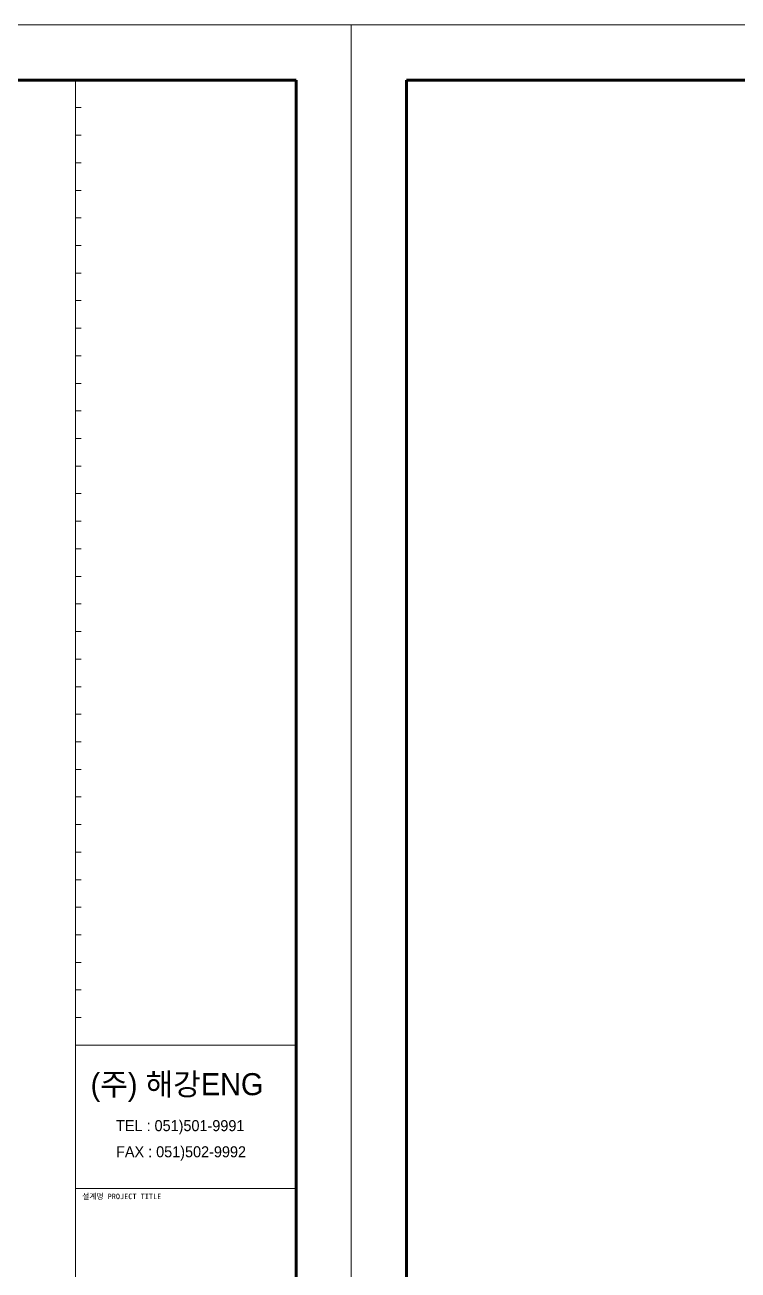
# Model space of a CAD drawing. Header units: millimetres. Extents: x 77978 to 1977917, y -128530 to 383426.
# Drawn here: x 933025 to 953720, y 93086 to 129213 of the extents above; entities that cross this region are included whole.
import ezdxf

# ---------------------------------------------------------------- set-up
doc = ezdxf.new("R2010")
doc.units = ezdxf.units.MM
doc.header["$LTSCALE"] = 20
doc.layers.get('0').update_dxf_attribs({"lineweight": 0})
doc.styles.add('굴림1', font='', dxfattribs={"height": 1})
doc.styles.add('굴림2', font='gulim.ttc', dxfattribs={"height": 2})
doc.styles.get('굴림1').set_extended_font_data('GulimChe')

# ---------------------------------------------------------------- blocks, each defined once
blk = doc.blocks.new('상수도 도각-다중')
at = {"lineweight": 100}
for p, q in [((123000, 86100), (3000, 86100)), ((3000, 86100), (3000, 3000)), ((123000, 3000), (123000, 86100))]:
    blk.add_line(p, q, dxfattribs=at)
for p, q in [((111000, 84600), (111300, 84600)), ((111000, 83100), (111300, 83100)), ((111000, 81600), (111300, 81600)), ((111000, 80100), (111300, 80100)), ((111000, 78600), (111300, 78600)), ((111000, 77100), (111300, 77100)), ((111000, 75600), (111300, 75600)), ((111000, 74100), (111300, 74100)), ((111000, 72600), (111300, 72600)), ((111000, 71100), (111300, 71100)), ((111000, 69600), (111300, 69600)), ((111000, 68100), (111300, 68100)), ((111000, 66600), (111300, 66600)), ((111000, 65100), (111300, 65100)), ((111000, 63600), (111300, 63600)), ((111000, 62100), (111300, 62100)), ((111000, 60600), (111300, 60600)), ((111000, 59100), (111300, 59100)), ((111000, 57600), (111300, 57600)), ((111000, 56100), (111300, 56100)), ((111000, 54600), (111300, 54600)), ((111000, 53100), (111300, 53100)), ((111000, 51600), (111300, 51600)), ((111000, 50100), (111300, 50100)), ((111000, 48600), (111300, 48600)), ((111000, 47100), (111300, 47100)), ((111000, 45600), (111300, 45600)), ((111000, 44100), (111300, 44100)), ((111000, 42600), (111300, 42600)), ((111000, 41100), (111300, 41100)), ((111000, 39600), (111300, 39600)), ((111000, 38100), (111300, 38100)), ((111000, 36600), (111300, 36600)), ((111000, 35100), (111300, 35100)), ((111000, 33600), (123000, 33600))]:
    blk.add_line(p, q)
at = {"lineweight": 9}
blk.add_line((111000, 25800), (123000, 25800), dxfattribs=at)
for points in [[(0, 0), (126000, 0), (126000, 89100), (0, 89100)], [(111000, 86100), (111300, 86100)]]:
    blk.add_lwpolyline(points, close=True)
blk.add_lwpolyline([(111000, 3000), (111000, 33600), (111000, 86100)])
at = {"attachment_point": 1}
for s, width, gutter_width, insert, char_height, style in [('(주) 해강ENG', 10184.59, 5000, (111815, 32076), 1200, '굴림2'), ('TEL : 051)501-9991', 8798.85, 5000, (113201, 29520), 600, '굴림2'), ('FAX : 051)502-9992', 8798.94, 5000, (113201, 28098), 600, '굴림2'), ('설계명 PROJECT TITLE', 4641.75, 2500, (111358, 25522), 300, '굴림1')]:
    blk.add_mtext_dynamic_manual_height_columns(s, width=width, gutter_width=gutter_width, heights=[0], dxfattribs=dict(at, insert=insert, char_height=char_height, style=style))

msp = doc.modelspace()

# ---------------------------------------------------------------- block references
at = {"color": 0, "xscale": 0.5333333333333332, "yscale": 0.5333333333333332, "zscale": 0.5333333333333332}
for p in [(875296.9, 81693.2), (942496.9, 81693.2)]:
    msp.add_blockref('상수도 도각-다중', p, dxfattribs=at)

doc.saveas('drawing.dxf')
